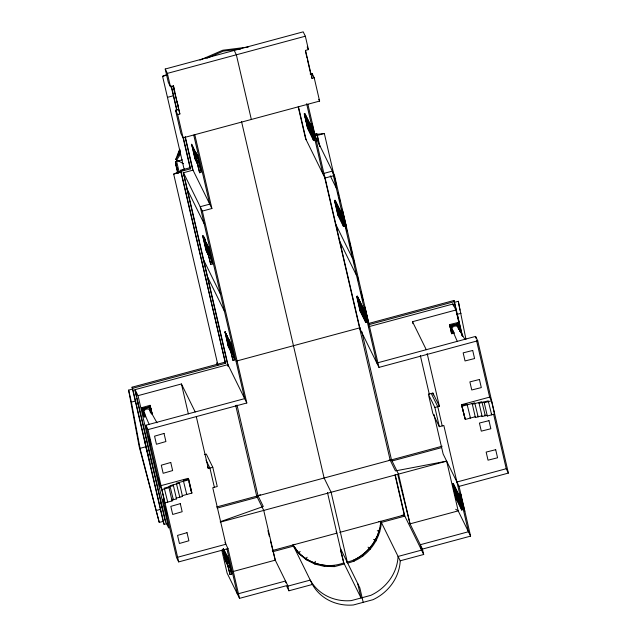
<?xml version="1.0" encoding="UTF-8"?>
<svg xmlns="http://www.w3.org/2000/svg" width="637" height="637" viewBox="0 0 637 637"><rect width="100%" height="100%" fill="white"/><g stroke="black" fill="none" stroke-linecap="round" stroke-linejoin="round"><path stroke-width="0.96" d="M458.306 328.716C458.648 324.185 450.614 325.786 452.318 329.847L457.358 341.623M143.078 410.523L144.312 408.771A4.777 4.387 -26.2 0 1 147.41 407.497L147.537 407.76A4.777 4.387 -26.2 0 0 144.44 409.034L142.991 411.773A3.655 3.352 -26.2 0 0 144.042 414.368L144.878 414.918M380.289 526.098L380.799 521.321L378.864 521.679M150.093 411.956C151.025 407.33 142.887 408.5 144.113 412.657L149.138 424.393M347.874 563.012C366.267 558.816 380.106 541.068 381.348 522.436L404.813 516.113L395.179 474.525M216.516 364.571L216.867 362.716L217.814 364.635M151.176 412.012L151.391 411.024A3.655 3.352 -26.2 0 0 150.34 408.428L149.44 407.744M149.934 439.825L149.719 440.804A3.655 3.352 -26.2 0 0 150.762 443.4M379.867 527.985L377.614 535.438L373.282 543.417M450.789 327.338L450.638 329.265L449.802 325.69L458.258 323.572L458.576 326.24M458.943 329.082L459.166 328.111M145.371 415.435L143.691 415.921L143.444 413.811M150.738 409.026L150.292 406.088L152.227 414.424L151.94 413.501M150.42 444.952L150.165 442.842M159.704 484.001L159.951 486.111L145.897 425.237L244.664 398.627L200.209 206.722L209.748 204.151L193.759 135.132M166.679 515.15L166.814 514.704M453.998 332.211L451.466 332.848L451.02 329.91M457.995 323.723L458.011 322.465L459.094 327.147M183.544 163.733L175.724 159.489L179.61 149.361M179.945 149.552L177.397 156.208L180.574 151.319M179.308 154.234L180.582 150.905M147.41 407.497C148.875 406.804 149.321 407.991 147.537 407.76L147.346 407.362M150.81 413.206L151.518 411.287A3.655 3.352 -26.2 0 0 150.475 408.699L148.437 407.425M315.434 561.332L314.391 562.997L314.941 564.111L324.504 566.42L334.513 566.611L344.314 563.976M175.724 159.489L180.605 151.98M176.68 160.006L180.486 154.178M372.844 544.125C366.45 552.852 357.325 560.257 346.44 562.145M150.316 406.008L150.428 406.677L150.093 405.299L141.677 407.696L142.043 409.089L143.882 408.524M142.043 409.089L141.709 407.712M150.061 405.339L150.189 405.928M143.962 415.332C142.537 415.595 144.687 418.477 145.682 416.272M143.843 416.845L143.596 416.096M148.437 436.751C149.448 439.004 147.744 437.221 148.891 436.616M150.228 444.499C151.248 446.752 149.544 444.976 150.69 444.371M159.768 485.665C160.763 487.862 159.075 486.135 160.221 485.529M166.95 514.561C165.724 514.338 167.435 517.204 166.583 515.325M451.76 325.491L449.881 325.961L449.539 324.599L458.027 322.497M449.921 325.985L449.571 324.615M451.681 333.716L451.338 332.347L451.713 333.732L454.499 333.008M451.283 326.431L454.03 324.631M457.334 325.069L456.323 324.719A4.777 4.387 -26.2 0 0 453.034 325.165L450.853 327.474A3.655 3.352 -26.2 0 0 451.06 330.3M307.161 557.295L305.76 558.673L306.309 559.788L314.941 564.111M354.108 561.332L353.559 560.218C368.576 553.059 379.779 538.138 380.799 521.321L400.227 560.799A45.522 41.739 -26.2 0 1 372.987 599.696L353.392 604.975A45.522 41.739 -26.2 0 1 312.393 584.463L292.964 544.985L294.804 544.324M300.17 551.531L298.498 552.574L292.964 544.985L299.048 553.688L306.309 559.788M150.157 406.502L151.049 409.026M150.555 444.53L148.636 437.531L149.392 439.49M160.094 485.697L158.056 478.538M166.822 514.728L164.672 506.909L164.999 508M451.609 332.442L449.674 325.427L450.63 328.238M217.91 365.041L173.678 174.1L184.523 169.116M184.332 170.206L162.578 76.321L166.225 74.736M199.954 60.117L222.751 50.235L248.287 47.027M206.81 58.278L223.205 51.167L240.746 48.961M146.231 407.553L143.508 409.456L142.863 411.51A3.655 3.352 -26.2 0 0 143.906 414.106L144.75 414.655M312.393 584.463L288.927 590.786L287.677 585.387L275.264 560.162L263.742 510.42L256.727 496.167L260.398 494.774M220.227 521.735L263.288 506.503L258.033 495.817L237.004 405.044M143.691 415.921L142.035 408.763L150.42 406.342M144.639 408.094L142.035 408.763M148.54 407.178L150.412 406.637M158.191 478.618L157.936 477.885L158.43 477.774M164.696 506.941L165.15 506.813M177.548 173.256L175.454 161.687L182.317 159.831M177.643 168.168L176.537 168.471L175.995 164.434L178.026 173.121M175.525 110.201L177.675 114.564L179.865 113.975L173.375 85.979L170.469 86.767L168.319 82.404L165.222 69.019L303.196 31.85L305.346 36.213L308.443 49.598L305.537 50.379L312.019 78.375L314.208 77.786L319.607 101.076L183.066 137.855L180.916 133.491L175.525 110.201L178.368 109.437M165.222 69.019L167.364 73.382L305.346 36.213M162.578 76.321L166.886 75.158M167.451 97.35L173.606 95.693M310.163 73.932L312.058 73.422L314.208 77.786M313.285 139.989L307.663 128.555L304.263 113.864L304.996 113.665L310.617 125.099L309.885 125.298L313.285 139.989L314.025 139.79L307.751 126.994L305.219 116.069M311.055 132.759L310.315 132.95L307.424 127.074L304.892 116.149L305.633 115.958L308.109 120.99M304.892 116.149L307.79 122.025L308.523 121.834M196.037 152.593L195.304 152.792L197.454 157.156M195.272 155.07L196.96 154.616L197.446 155.603L201.308 172.269L199.62 172.723L195.272 155.07L199.62 172.723M195.758 156.057L197.613 155.539M307.424 127.074L308.157 126.882M310.872 126.604L308.722 122.24L307.99 122.431L310.139 126.803L310.872 126.604L313.404 137.528L312.663 137.727L310.514 133.356L307.934 121.985L305.043 116.117L307.567 127.042L313.786 139.599L310.466 125.266L304.868 113.896L305.975 118.673M307.663 128.555L308.396 128.356M310.514 133.356L311.254 133.165M180.478 170.27L190.017 167.698L190.567 168.813L181.027 171.385L180.478 170.27L225.482 363.297L132.607 388.315L132.058 387.2L224.933 362.182M314.758 134.096L316.669 133.579L317.218 134.694L319.909 146.327M314.352 135.466L317.218 134.694M173.678 174.1L180.924 172.149M317.091 135.466L324.337 133.507L334.895 179.061M200.607 170.342L201.013 170.23M183.36 172.484L202.351 211.086L211.89 208.514L194.795 134.694M298.204 106.865L305.553 138.571L324.974 178.049L334.513 175.478L378.967 367.39L477.734 340.779L508.382 473.084L459.07 486.373L443.145 454.014L433.972 414.424M208.689 255.891L206.093 250.612L202.685 235.921L203.418 235.722M340.779 211.548L344.211 226.358L343.47 226.549L337.849 215.115L334.441 200.424L335.181 200.225M335.818 202.518L335.078 202.717L337.968 208.586L340.699 219.924L342.849 224.288L343.59 224.089M203.322 238.206L206.213 244.082L206.945 243.883M337.968 208.586L338.709 208.395L336.225 203.354M206.38 246.766L208.068 246.312L212.416 263.965L210.728 264.419L206.38 246.766L210.728 264.419M208.721 247.244L208.315 247.347L202.685 235.921M206.866 247.761L208.562 247.299L212.416 263.965M340.644 219.478L338.12 208.554L335.221 202.677L337.753 213.602L344.211 226.35M340.325 213.363L341.058 213.164L338.908 208.801L338.175 208.992L340.325 213.363L342.849 224.288M337.849 215.115L338.581 214.916M341.233 219.319L340.5 219.51L337.61 213.642M340.699 219.924L341.44 219.725M211.715 262.046L212.121 261.934M230.912 351.839L228.317 346.568L224.917 331.877L225.649 331.678M363.002 307.504L366.434 322.314L365.702 322.505L360.072 311.071L356.672 296.38L357.405 296.181L362.596 306.731M225.554 334.162L228.444 340.039L229.177 339.839M359.698 301.827L358.042 298.474L357.309 298.665L360.2 304.542L360.932 304.343M361.131 304.749L360.399 304.948L362.549 309.319L365.081 320.244L365.813 320.045M230.785 343.255L234.647 359.921L232.951 360.375L228.611 342.722L230.299 342.268L233.946 358.002L234.352 357.89M228.611 342.722L229.097 343.709L230.944 343.192M356.672 296.38L362.294 307.806L363.034 307.615M360.574 309.399L359.841 309.59L362.732 315.466L363.464 315.267M362.549 309.319L363.281 309.12L362.421 307.376M360.072 311.071L360.813 310.872M360.2 304.542L362.931 315.872L363.663 315.673M368.783 323.429L453.998 300.473L462.597 336.32M368.377 324.798L454.547 301.588M163.088 521.4L159.266 522.428L139.169 446.569L128.618 390.123L132.44 389.096M236.247 361.123L360.216 327.729M454.492 302.336L458.314 301.301L465.942 339.29M368.712 326.701L452.971 304.008L453.417 305.935M134.94 389.43L138.014 395.657L181.434 383.96L195.209 411.956M412.951 323.644L412.497 321.709L455.925 310.012L461.745 335.126M159.266 522.428L140.029 448.329L131.389 402.106L135.601 400.976M456.88 314.423L461.084 313.285M477.734 340.779L475.592 336.416L376.825 363.026L333.462 175.836M145.897 425.237L148.039 429.601L246.806 402.99L202.351 211.086M140.029 448.329L145.921 446.744L144.663 440M204.389 454.611L206.308 454.093L212.79 467.279L217.249 486.517L212.766 487.727L225.856 544.253L177.492 557.287M428.398 394.263L432.881 393.053L439.371 406.239L434.88 407.441L428.398 394.263L432.849 413.501L439.339 426.686L443.83 425.476L468.442 531.752L420.293 544.723L421.543 550.121L398.077 556.443A45.522 41.739 -26.2 0 1 370.838 595.34L351.25 600.619A45.522 41.739 -26.2 0 1 310.243 580.1L287.717 586.167M207.439 466.73L208.307 468.482L212.79 467.279M160.89 485.681L188.098 478.347L188.823 479.828L191.896 493.086L182.15 495.713L182.516 496.454L176.138 498.166L176.505 498.906L171.711 500.196L172.07 500.937L164.84 502.88L163.024 499.193L176.545 557.542L178.686 561.906L228.006 548.616L239.528 598.358L287.677 585.387M461.507 404.694L489.646 397.114L491.469 400.808L494.535 414.066L487.305 416.009L486.947 415.276L482.153 416.566L481.787 415.826L475.409 417.546L475.051 416.805L465.305 419.433L461.507 404.694L465.305 419.433M188.823 479.828L176.345 483.188L179.785 497.186L179.419 496.446M462.231 406.175L474.708 402.807L478.148 416.805L477.782 416.072M182.516 496.454L179.443 483.188L169.904 485.76L173.344 499.758L172.977 499.018M471.977 403.547L472.343 404.288L481.875 401.716L485.314 415.714L484.948 414.974M176.505 498.906L173.431 485.649L164.274 488.117L167.706 502.115L167.348 501.375M478.713 402.568L479.08 403.309L488.237 400.84L491.668 414.838L491.31 414.098M159.959 485.935L161.774 489.622L169.004 487.679L172.07 500.937M483.873 402.019L484.239 402.751L491.469 400.808M156.487 510.444L160.691 509.305M216.596 506.98L442.134 446.219M217.209 508.079L257.276 497.282M392.042 460.981L441.648 447.612M132.058 387.2L163.574 523.264L164.123 524.378L166.982 523.606M220.314 522.117L446.656 461.14L458.178 510.882L470.592 536.115L422.442 549.086L410.029 523.853L397.703 474.358M456.92 482.01L506.24 468.721L508.382 473.084M452.644 483.905L453.385 483.706L459.006 495.14L458.274 495.331L452.644 483.905L456.052 498.596L461.674 510.03L462.414 509.831M453.281 486.19L456.172 492.067L458.704 502.991L455.813 497.115L453.281 486.19L454.022 485.999L456.498 491.031M456.172 492.067L456.912 491.868M461.793 507.57L461.053 507.769L458.903 503.397L456.379 492.473L457.111 492.274M225.681 556.889L227.369 556.435L227.863 557.423L231.717 574.088L230.029 574.542L225.681 556.889L230.029 574.542M226.167 557.885L228.022 557.367M222.839 549.245L225.156 559.254L225.888 559.063L223.571 549.046M455.813 497.115L456.546 496.924M456.052 498.596L456.785 498.397M272.317 550.551L336.885 533.153L336.105 531.569M339.728 532.389L404.264 514.999L423.693 554.477L400.227 560.799M272.867 551.666L293.514 546.1L299.048 553.688M458.847 502.951L457.764 497.441M458.903 503.397L459.643 503.206M231.016 572.169L231.422 572.058M232.776 571.604L275.264 560.162L270.518 541.124M451.633 325.316L449.802 325.69M456.458 324.313L458.337 323.843M446.656 461.14L395.45 470.902L390.194 460.217L324.169 175.191M388.554 460.36L391.492 459.866L398.507 474.111L410.029 523.853L458.178 510.882L455.686 509.25M401.326 515.492L404.264 514.999L395.083 475.337M316.43 134.351L324.337 133.507M334.513 566.611L333.971 565.497C320.976 566.635 307.647 561.906 298.498 552.574C309.773 564.605 328.405 568.865 343.765 562.861L361.044 597.976L357.683 583.476M377.271 530.772L379.23 530.82L379.771 531.935M157.936 477.949L158.924 480.648M459.158 328.756L459.795 330.468M373.561 539.412L375.48 539.897L376.029 541.012M148.509 407.561L149.504 407.879M456.259 324.575L458.178 325.634M453.663 332.243L451.816 331.32L450.996 330.157M368.019 547.167L369.747 548.083L370.296 549.198M143.843 413.97L144.679 414.52M451.681 331.057L452.525 331.63M158.533 478.968L158.271 478.968M459.548 330.444L459.922 330.73L459.301 328.047M453.289 330.882L452.318 329.847M452.095 325.778L453.162 325.427A4.777 4.387 -26.2 0 1 456.458 324.981L458.927 326.662A3.655 3.352 -26.2 0 1 459.134 329.48M144.917 413.779L144.113 412.657M166.209 512.451L166.83 513.199M458.107 325.499L458.799 326.399A3.655 3.352 -26.2 0 1 459.006 329.218M143.484 415.435L143.723 416.176M166.464 514.656L166.711 515.405M452.947 325.053L453.162 325.427L452.915 324.989M458.107 327.354L464.883 339.457M149.775 409.933L156.989 422.793M452.859 303.777L455.925 310.012M452.031 325.642L450.98 327.737A3.655 3.352 -26.2 0 0 451.187 330.563M307.153 46.979L308.443 49.598M311.477 77.276L312.019 78.375M318.747 99.324L319.607 101.076M470.09 417.307L470.456 418.047L467.017 404.049L461.865 405.435L464.938 418.692M412.497 321.709L426.272 349.705M312.56 124.589L312.066 123.602L315.283 137.488M304.263 113.864L310.458 126.715L312.99 137.64M315.522 136.883L334.513 175.478M315.928 140.267L316.414 141.255M330.253 175.804L336.304 188.098M431.273 393.483L437.762 406.669L442.213 425.906M335.611 201.109L340.803 211.659L340.07 211.858L343.47 226.549M334.441 200.424L340.644 213.276L343.176 224.2M338.319 208.96L340.469 213.323M337.753 213.602L343.972 226.159L340.652 211.834L335.054 200.464L335.946 204.278M335.349 223.468L352.627 258.582M339.282 240.444L356.561 275.558M460.949 494.631L460.455 493.643L464.803 511.296M457.971 494.025L459.261 496.645L458.529 496.844L456.379 492.473M456.522 492.433L458.672 496.804L461.204 507.729M461.976 508.947L456.14 497.035L453.608 486.103L456.498 491.979L457.127 494.71M360.542 304.908L362.692 309.279M234.209 50.434L236.359 54.798L251.336 119.461M366.434 322.306L360.16 309.502L357.628 298.578L360.518 304.454L363.074 315.833M362.931 315.872L365.081 320.244M359.547 327.912L378.967 367.39M179.865 113.975L173.057 85.852M197.382 155.731L191.578 144.217L194.986 158.908L198.441 165.946M192.215 146.51L195.105 152.386L195.949 156.025M196.722 159.752L195.479 157.235L194.747 157.435L197.637 163.311L197 160.58M196.984 160.635L195.336 157.275L193.019 147.258M197.223 161.519L195.161 157.323L192.836 147.306M197.693 163.94L195.105 158.693L191.785 144.368M192.9 169.912L211.89 208.514M186.864 188.584L204.143 223.698M362.318 554.97L362.859 556.085M203.856 236.598L205.584 240.117M207.702 247.116L206.412 244.489L207.049 247.22M207.001 249.776L207.829 251.456M208.092 252.332L206.444 248.971L204.334 239.87M207.917 252.379L206.269 249.019L204.158 239.918M208.745 255.007L205.855 249.131L206.587 248.94L205.114 242.562M206.213 250.397L208.801 255.644M203.187 259.068L220.466 294.183M207.551 276.928L224.399 311.167M340.405 548.361L359.833 587.84L363.194 602.339M224.917 331.877L230.538 343.303M227.202 336.567L225.96 334.051L228.492 344.975L230.148 348.335M229.933 343.064L228.643 340.445L229.694 344.999M229.232 345.732L230.467 348.248M230.323 348.288L228.675 344.928L226.143 334.003M231.024 351.592L228.444 346.345L225.124 332.02L230.721 343.391L234.042 357.715M234.161 358.934L234.647 359.921M227.385 363.512L246.806 402.99M323.954 565.306L324.504 566.42M286.777 586.422L288.927 590.786M206.022 460.137L209.915 468.052L214.374 487.289M225.004 542.517L228.006 548.616M223.921 549.683L227.791 557.558L231.112 571.891M223.452 549.062L227.616 557.471M223.038 549.174L225.514 554.206L226.358 557.853M227.433 558.108L225.713 554.612L226.35 557.343M226.159 559.939L226.987 561.619M227.218 562.503L225.57 559.151L223.245 549.134M225.156 559.254L227.632 564.294M228.532 566.643L225.514 560.52L223.085 550.01M228.42 566.89L225.394 560.735L222.839 549.715M191.896 493.086L188.464 479.088L183.313 480.473L186.745 494.471L186.386 493.739M231.717 574.088L227.369 556.435M239.528 598.358L227.114 573.133L221.795 550.177M179.085 482.456L179.443 483.188M173.065 484.908L173.431 485.649M168.638 486.939L169.004 487.679M459.914 330.882L459.803 330.213L460.137 331.59M149.591 441.369L149.95 442.261M145.921 446.744L148.708 457.255M149.209 459.166L149.974 462.032M160.858 503.119L162.379 508.859M340.588 550.567L343.765 562.861L327.458 492.473M267.914 530.653L269.332 536.362M460.049 330.961L460.169 331.551M175.454 161.687L178.137 173.153M475.592 336.416L476.038 338.343M476.484 340.269L489.646 397.114M493.603 414.201L506.24 468.721M484.239 402.751L487.305 416.009M479.08 403.309L482.153 416.566M453.998 300.473L456.681 312.05M457.127 313.977L462.271 336.169M472.343 404.288L475.409 417.546M450.845 330.165L451.466 332.848M459.07 486.373L470.592 536.115M427.164 353.535L439.371 406.239M459.253 495.092L459.683 496.94M460.113 498.795L461.61 505.268M458.767 494.097L462.199 508.915M461.379 507.681L458.847 496.756L456.697 492.385L459.014 502.402M458.274 495.331L461.674 510.03M459.054 503.357L456.323 492.027L453.433 486.158L455.957 497.083L462.175 509.64L458.855 495.307L453.257 483.937L453.926 486.803M432.881 393.053L433.327 394.98M454.364 488.714L455.033 491.581M434.88 407.441L439.339 426.686M420.332 355.51L429.282 394.144M422.442 549.086L423.693 554.477M312.058 73.422L312.711 76.217M342.738 211.15L346.6 227.815L345.039 222.202M364.969 307.106L368.831 323.771M305.442 51.215L307.01 57.967M307.456 59.902L310.808 74.378M343.757 216.644L344.617 220.346M364.698 307.042L368.345 322.784M335.341 181.004L336.24 184.881M338.032 192.637L338.709 195.543M339.155 197.478L340.054 201.356M341.854 209.111L342.523 212.017M345.668 225.586L347.014 231.406M349.49 242.068L350.836 247.881M351.282 249.815L352.181 253.693M353.304 258.542L354.65 264.355M357.572 276.96L358.464 280.837M360.94 291.499L362.955 300.218M365.431 310.88L366.777 316.693M367.223 318.635L368.122 322.513M333.024 173.949L332.371 171.114L322.832 173.686L306.62 103.704M363.918 310.338L365.853 318.675M365.399 320.156L362.875 309.232L360.725 304.86L363.249 315.785M362.294 307.806L365.702 322.505M338.701 209.82L341.026 219.837M338.295 208.506L340.851 219.884M362.875 315.426L360.343 304.502L357.453 298.626L359.985 309.55L366.195 322.115L362.883 307.782L357.285 296.412L358.392 301.19M357.405 296.181L358.042 298.936M337.714 211.922L338.374 214.788M358.83 303.101L359.499 305.967M359.937 307.878L360.606 310.745M335.404 202.63L337.936 213.554M316.669 133.579L318.468 141.334M318.914 143.277L319.591 146.184M361.744 331.423L391.492 459.866M324.846 176.855L360.096 329.026M307.878 104.229L324.974 178.049M310.378 124.056L314.24 140.721M312.815 137.688L310.283 126.763L308.133 122.392L310.665 133.324M310.139 126.803L312.663 137.727M308.308 122.344L310.84 133.276M308.109 121.938L308.531 123.761M309.375 127.4L310.641 132.862M307.79 122.025L310.315 132.95M307.751 126.317L308.189 128.228M298.53 107.024L306.102 139.686M347.42 562.606L331.121 492.266L324.114 478.021L241.534 121.54M196.96 154.616L200.822 171.273M196.108 153.541L196.53 155.364M195.718 152.681L196.347 155.412M195.519 152.275L195.941 154.09M193.162 147.219L195.272 156.328M173.431 85.613L174.769 91.37M177.213 101.944L178.105 105.782M185.224 136.525L193.019 170.151L183.48 172.723L227.935 364.627L135.052 389.653L165.7 521.958M185.136 137.401L192.47 169.036M171.425 86.194L176.99 110.209M183.225 137.114L190.567 168.813M171.098 86.043L176.664 110.058M177.675 114.564L190.017 167.698M211.81 261.767L208.49 247.435L202.9 236.064L205.998 249.441M208.562 248.86L210.887 258.877M232.266 351.186L233.11 354.825M285.949 582.823L285.527 581.032L237.378 594.003L226.963 549.038M167.364 73.382L170.469 86.767M206.213 244.082L207.272 248.637M228.444 340.039L229.073 342.77M229.495 344.593L230.976 350.963L228.078 345.087L228.818 344.888L226.286 333.963M229.097 343.709L232.951 360.375M183.145 172.547L184.053 176.449M184.459 178.209L228.054 366.41M235.698 405.395L256.727 496.167M181.027 171.385L225.482 363.297M179.077 171.879L176.521 160.843L176.568 161.384M196.323 416.741L208.307 468.482M226.661 555.329L227.083 557.152M226.517 555.368L226.939 557.184M226.342 555.416L226.764 557.232M226.772 559.167L227.194 560.99M223.428 549.086L225.745 559.095M181.434 383.96L188.369 413.899M188.974 482.137L191.172 491.613M151.319 411.534L152.084 413.501L151.256 409.925L151.327 410.889M148.039 429.601L178.686 561.906M161.774 489.622L164.84 502.88M143.054 412.139L141.908 408.5L143.564 415.658M165.453 508.844L165.843 510.524M166.233 512.204L166.623 513.868M138.014 395.657L168.662 527.962L165.15 520.843L136.74 398.197M134.956 390.465L136.294 396.262M132.607 388.315L164.123 524.378M128.618 390.123L131.389 402.106M458.314 301.301L459.946 310.06M137.281 400.522L137.998 404.376M165.779 510.603L165.851 511.567M142.792 411.375L142.863 412.338M150.013 442.397A3.655 3.352 -26.2 0 1 149.655 441.513M165.915 511.702A3.655 3.352 -26.2 0 1 165.843 510.739M166.408 512.857A3.655 3.352 -26.2 0 1 165.978 511.001M160.301 484.566A3.655 3.352 -26.2 0 1 159.25 481.97M160.166 484.295A3.655 3.352 -26.2 0 1 159.553 483.555M164.035 433.447L154.56 436.178L156.439 444.26L165.907 441.537L164.035 433.447M170.756 462.478L161.288 465.209L163.16 473.299L172.635 470.568L170.756 462.478M180.295 503.644L170.82 506.367L172.699 514.457L182.166 511.726L180.295 503.644M187.015 532.675L177.548 535.406L179.419 543.488L188.894 540.765L187.015 532.675M472.71 350.469L463.163 352.858L465.034 360.948L474.581 358.551L472.71 350.469M479.438 379.501L469.883 381.897L471.762 389.979L481.309 387.591L479.438 379.501M488.969 420.659L479.422 423.056L481.293 431.145L490.84 428.749L488.969 420.659M495.697 449.698L486.15 452.087L488.022 460.177L497.569 457.78L495.697 449.698"/></g></svg>
